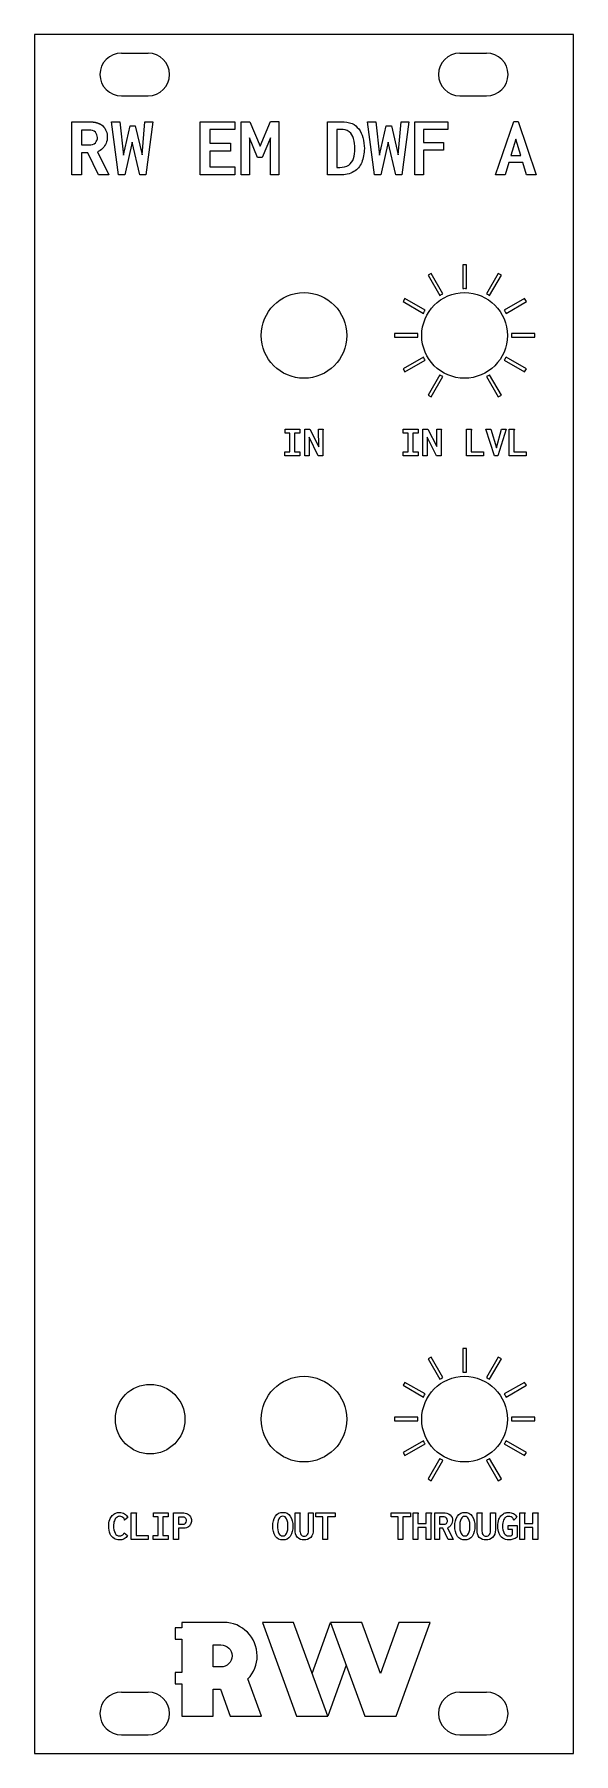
# Model space of a CAD drawing. Header units: millimetres. Extents: x 0 to 40, y 0 to 128.
import ezdxf

# ---------------------------------------------------------------- set-up
doc = ezdxf.new("R2010")
doc.units = ezdxf.units.MM
for name, color, linetype, lineweight, true_color in [('AreaEngraving', 3, 'Continuous', 13, 0x00ff00), ('Cuts', 1, 'Continuous', 13, 0xff0000), ('VectorEngraving', 5, 'Continuous', 13, 0x0000ff)]:
    doc.layers.add(name, color=color, linetype=linetype, lineweight=lineweight, true_color=true_color)

# ---------------------------------------------------------------- blocks, each defined once
blk = doc.blocks.new('block 10')
at = {"layer": 'AreaEngraving', "color": 3, "true_color": 0x00ff00, "flags": 128}
for points in [[(-0.12, 5.27), (-0.12, 3.51, -0.009431), (0.01, 3.52, -0.009428), (0.14, 3.51), (0.14, 5.27), (-0.12, 5.27)], [(-2.5, 4.63), (-2.73, 4.5), (-1.85, 2.98, -0.018851), (-1.63, 3.11), (-2.5, 4.63)], [(2.52, 4.63), (1.64, 3.11, -0.018853), (1.87, 2.98), (2.75, 4.5), (2.52, 4.63)], [(-4.47, 2.75), (-4.6, 2.53), (-3.08, 1.65, -0.018852), (-2.95, 1.88), (-4.47, 2.75)], [(4.49, 2.75), (2.97, 1.88, -0.018855), (3.1, 1.65), (4.62, 2.53), (4.49, 2.75)], [(-5.24, 0.15), (-5.24, -0.12), (-3.49, -0.12, -0.009435), (-3.49, 0.02, -0.009432), (-3.49, 0.15), (-5.24, 0.15)], [(3.5, 0.15, -0.009425), (3.51, 0.02, -0.009435), (3.5, -0.12), (5.26, -0.12), (5.26, 0.15), (3.5, 0.15)], [(-3.08, -1.62), (-4.6, -2.5), (-4.47, -2.72), (-2.95, -1.85, -0.018852), (-3.08, -1.62)], [(3.1, -1.62, -0.018855), (2.97, -1.85), (4.49, -2.72), (4.62, -2.5), (3.1, -1.62)], [(-1.85, -2.95), (-2.73, -4.47), (-2.5, -4.6), (-1.63, -3.08, -0.018851), (-1.85, -2.95), (-1.85, -2.95)], [(1.87, -2.95, -0.018852), (1.64, -3.08), (2.52, -4.6), (2.75, -4.47), (1.87, -2.95)]]:
    blk.add_lwpolyline(points, format="xyb", dxfattribs=at)

msp = doc.modelspace()

# ---------------------------------------------------------------- linework, layer by layer
at = {"layer": 'Cuts', "color": 1, "true_color": 0xff0000}
for p, q in [((40.3, 128.5), (0, 128.5)), ((0, 128.5), (0, 0)), ((40.3, 0), (40.3, 128.5)), ((6.5, 127.1), (8.5, 127.1)), ((31.8, 127.1), (33.8, 127.1)), ((6.5, 123.9), (8.5, 123.9)), ((31.8, 123.9), (33.8, 123.9)), ((6.5, 4.6), (8.5, 4.6)), ((31.8, 4.6), (33.8, 4.6)), ((6.5, 1.4), (8.5, 1.4)), ((31.8, 1.4), (33.8, 1.4)), ((0, 0), (40.3, 0))]:
    msp.add_line(p, q, dxfattribs=at)
for centre, radius in [((20.15, 106), 3.2), ((32.15, 106), 3.2), ((8.65, 25), 2.6), ((20.15, 25), 3.2), ((32.15, 25), 3.2)]:
    msp.add_circle(centre, radius, dxfattribs=at)
for centre, start, end in [((6.5, 125.5), 90, 270), ((8.5, 125.5), 270, 90), ((31.8, 125.5), 90, 270), ((33.8, 125.5), 270, 90), ((6.5, 3), 90, 270), ((8.5, 3), 270, 90), ((31.8, 3), 90, 270), ((33.8, 3), 270, 90)]:
    msp.add_arc(centre, 1.6, start, end, dxfattribs=at)
at = {"layer": 'VectorEngraving', "color": 5, "true_color": 0x0000ff}
for p, q in [((20.76, 6), (22.14, 9.81)), ((23.31, 6.6), (21.93, 2.79))]:
    msp.add_line(p, q, dxfattribs=at)
at = {"layer": 'VectorEngraving', "color": 5, "true_color": 0x0000ff, "flags": 128}
for points in [[(2.79, 118), (2.79, 121.97), (4.05, 121.97), (4.05, 121.97), (4.06, 121.97), (4.07, 121.97), (4.07, 121.97), (4.08, 121.97), (4.08, 121.97), (4.09, 121.97), (4.09, 121.97), (4.1, 121.97), (4.1, 121.97), (4.11, 121.97), (4.12, 121.97), (4.12, 121.97), (4.13, 121.97), (4.13, 121.97), (4.14, 121.97), (4.14, 121.97), (4.15, 121.97), (4.15, 121.97), (4.16, 121.97), (4.17, 121.97), (4.17, 121.97), (4.18, 121.97), (4.18, 121.97), (4.19, 121.97), (4.19, 121.97), (4.2, 121.97), (4.2, 121.97), (4.21, 121.97), (4.21, 121.97), (4.22, 121.97), (4.22, 121.97), (4.23, 121.97), (4.23, 121.97), (4.24, 121.97), (4.25, 121.97), (4.25, 121.97), (4.26, 121.97), (4.26, 121.97), (4.27, 121.97), (4.27, 121.97), (4.28, 121.97), (4.28, 121.97), (4.29, 121.97), (4.29, 121.96), (4.3, 121.96), (4.3, 121.96), (4.31, 121.96), (4.31, 121.96), (4.32, 121.96), (4.32, 121.96), (4.33, 121.96), (4.33, 121.96), (4.34, 121.96), (4.34, 121.96), (4.35, 121.96), (4.35, 121.96), (4.36, 121.96), (4.36, 121.96), (4.37, 121.96), (4.37, 121.96), (4.38, 121.96), (4.38, 121.96), (4.39, 121.95), (4.39, 121.95), (4.4, 121.95), (4.4, 121.95), (4.41, 121.95), (4.41, 121.95), (4.42, 121.95), (4.42, 121.95), (4.43, 121.95), (4.43, 121.95), (4.44, 121.95), (4.44, 121.95), (4.45, 121.95), (4.45, 121.95), (4.46, 121.94), (4.46, 121.94), (4.46, 121.94), (4.47, 121.94), (4.47, 121.94), (4.48, 121.94), (4.48, 121.94), (4.49, 121.94), (4.49, 121.94), (4.5, 121.94), (4.5, 121.94), (4.51, 121.94), (4.51, 121.94), (4.52, 121.93), (4.52, 121.93), (4.53, 121.93), (4.53, 121.93), (4.53, 121.93), (4.54, 121.93), (4.54, 121.93), (4.55, 121.93), (4.55, 121.93), (4.56, 121.93), (4.56, 121.92), (4.57, 121.92), (4.57, 121.92), (4.57, 121.92), (4.58, 121.92), (4.58, 121.92), (4.59, 121.92), (4.59, 121.92), (4.6, 121.92), (4.6, 121.92), (4.61, 121.91), (4.61, 121.91), (4.61, 121.91), (4.62, 121.91), (4.62, 121.91), (4.63, 121.91), (4.63, 121.91), (4.64, 121.91), (4.64, 121.91), (4.64, 121.9), (4.65, 121.9), (4.65, 121.9), (4.66, 121.9), (4.66, 121.9), (4.67, 121.9), (4.67, 121.9), (4.67, 121.9), (4.68, 121.89), (4.68, 121.89), (4.69, 121.89), (4.69, 121.89), (4.69, 121.89), (4.7, 121.89), (4.7, 121.89), (4.71, 121.89), (4.71, 121.88), (4.72, 121.88), (4.72, 121.88), (4.72, 121.88), (4.73, 121.88), (4.73, 121.88), (4.74, 121.88), (4.74, 121.88), (4.74, 121.87), (4.75, 121.87), (4.75, 121.87), (4.76, 121.87), (4.76, 121.87), (4.76, 121.87), (4.77, 121.87), (4.77, 121.86), (4.77, 121.86), (4.78, 121.86), (4.78, 121.86), (4.79, 121.86), (4.79, 121.86), (4.79, 121.85), (4.8, 121.85), (4.8, 121.85), (4.81, 121.85), (4.81, 121.85), (4.81, 121.85), (4.82, 121.85), (4.82, 121.84), (4.82, 121.84), (4.83, 121.84), (4.83, 121.84), (4.84, 121.84), (4.84, 121.84), (4.84, 121.83), (4.85, 121.83), (4.85, 121.83), (4.85, 121.83), (4.86, 121.83), (4.86, 121.83), (4.86, 121.82), (4.87, 121.82), (4.87, 121.82), (4.87, 121.82), (4.88, 121.82), (4.88, 121.82), (4.89, 121.81), (4.89, 121.81), (4.89, 121.81), (4.9, 121.81), (4.9, 121.81), (4.9, 121.8), (4.91, 121.8), (4.91, 121.8), (4.91, 121.8), (4.92, 121.8), (4.92, 121.8), (4.92, 121.79), (4.93, 121.79), (4.93, 121.79), (4.93, 121.79), (4.94, 121.79), (4.94, 121.78), (4.94, 121.78), (4.95, 121.78), (4.95, 121.78), (4.95, 121.78), (4.96, 121.77), (4.96, 121.77), (4.96, 121.77), (4.97, 121.77), (4.97, 121.77), (4.97, 121.76), (4.98, 121.76), (4.98, 121.76), (4.98, 121.76), (4.99, 121.76), (4.99, 121.75), (4.99, 121.75), (5, 121.75), (5, 121.75), (5, 121.75), (5, 121.74), (5.01, 121.74), (5.01, 121.74), (5.01, 121.74), (5.02, 121.73), (5.02, 121.73), (5.02, 121.73), (5.03, 121.73), (5.03, 121.73), (5.03, 121.72), (5.03, 121.72), (5.04, 121.72), (5.04, 121.72), (5.04, 121.71), (5.05, 121.71), (5.05, 121.71), (5.05, 121.71), (5.06, 121.71), (5.06, 121.7), (5.06, 121.7), (5.06, 121.7), (5.07, 121.7), (5.07, 121.69), (5.07, 121.69), (5.08, 121.69), (5.08, 121.69), (5.08, 121.68), (5.08, 121.68), (5.09, 121.68), (5.09, 121.68), (5.09, 121.68), (5.09, 121.67), (5.1, 121.67), (5.1, 121.67), (5.1, 121.67), (5.11, 121.66), (5.11, 121.66), (5.11, 121.66), (5.11, 121.66, -0.21489), (5.45, 120.81, -0.100191), (5.36, 120.37, -0.09654), (5.1, 119.98, -0.110602), (4.71, 119.72), (5.56, 118), (4.8, 118), (4, 119.65), (3.52, 119.65), (3.52, 118)], [(3.52, 120.25), (4.1, 120.25, 0.191831), (4.56, 120.4, 0.215461), (4.71, 120.79, 0.19551), (4.56, 121.18, 0.214661), (4.1, 121.35), (3.52, 121.35)], [(21.91, 118), (21.91, 121.97), (22.93, 121.97, -0.111809), (23.75, 121.83, -0.118038), (24.24, 121.43, -0.086032), (24.54, 120.79, -0.073414), (24.66, 119.96, -0.093797), (24.46, 118.92, -0.163829), (23.88, 118.24, -0.136034), (22.86, 118)], [(22.61, 118.56), (22.84, 118.56, 0.155033), (23.49, 118.73, 0.160924), (23.85, 119.22, 0.087589), (23.95, 119.95, 0.068844), (23.86, 120.72, 0.162589), (23.53, 121.22, 0.168551), (22.91, 121.4), (22.61, 121.4)]]:
    msp.add_lwpolyline(points, format="xyb", close=True, dxfattribs=at)
for points in [[(6.28, 118), (5.76, 121.97), (6.38, 121.97), (6.65, 119.48), (7.16, 121.66), (7.54, 121.66), (8.05, 119.49), (8.26, 121.97), (8.85, 121.97), (8.33, 118), (7.88, 118), (7.32, 120.45), (6.75, 118)], [(12.4, 118), (12.4, 121.97), (14.99, 121.97), (14.99, 121.39), (13.1, 121.39), (13.1, 120.37), (14.65, 120.37), (14.65, 119.77), (13.1, 119.77), (13.1, 118.59), (14.97, 118.59), (14.97, 118)], [(15.46, 118), (15.46, 121.97), (16.1, 121.97), (16.87, 120.15), (17.64, 121.98), (18.27, 121.98), (18.27, 118), (17.65, 118), (17.65, 120.78), (17.02, 119.31), (16.67, 119.31), (16.08, 120.77), (16.08, 118)], [(25.41, 118), (24.89, 121.97), (25.52, 121.97), (25.79, 119.48), (26.3, 121.66), (26.68, 121.66), (27.19, 119.49), (27.4, 121.97), (27.99, 121.97), (27.47, 118), (27.02, 118), (26.45, 120.45), (25.88, 118)], [(28.44, 118), (28.44, 121.97), (30.91, 121.97), (30.91, 121.39), (29.08, 121.39), (29.08, 120.43), (30.57, 120.43), (30.57, 119.85), (29.08, 119.85), (29.08, 118)], [(36.78, 118), (36.51, 118.92), (35.47, 118.92), (35.19, 118), (34.47, 118), (35.82, 122), (36.16, 122), (37.51, 118)], [(35.99, 120.67), (35.62, 119.44), (36.35, 119.44)]]:
    msp.add_lwpolyline(points, close=True, dxfattribs=at)
at = {"layer": 'VectorEngraving', "flags": 128}
for points in [[(18.71, 97), (18.71, 97.29), (19.1, 97.29), (19.1, 98.7), (18.74, 98.7), (18.74, 98.99), (19.83, 98.99), (19.83, 98.7), (19.45, 98.7), (19.45, 97.29), (19.85, 97.29), (19.85, 97)], [(27.55, 97.01), (27.55, 97.3), (27.94, 97.3), (27.94, 98.7), (27.57, 98.7), (27.57, 98.99), (28.67, 98.99), (28.67, 98.7), (28.28, 98.7), (28.28, 97.3), (28.68, 97.3), (28.68, 97.01)], [(34.39, 97), (33.75, 98.99), (34.11, 98.99), (34.53, 97.6), (34.92, 98.99), (35.26, 98.99), (34.63, 97)], [(8.87, 16.01), (8.87, 16.3), (9.26, 16.3), (9.26, 17.71), (8.89, 17.71), (8.89, 18), (9.99, 18), (9.99, 17.71), (9.6, 17.71), (9.6, 16.3), (10.01, 16.3), (10.01, 16.01)], [(21.56, 16.01), (21.56, 17.7), (21.03, 17.7), (21.03, 18), (22.47, 18), (22.47, 17.7), (21.91, 17.7), (21.91, 16.01)], [(27.19, 16.01), (27.19, 17.7), (26.66, 17.7), (26.66, 18), (28.1, 18), (28.1, 17.7), (27.54, 17.7), (27.54, 16.01)]]:
    msp.add_lwpolyline(points, close=True, dxfattribs=at)
for points in [[(20.2, 98.99), (20.58, 98.99), (21.25, 97.68), (21.23, 98.99), (21.59, 98.99), (21.59, 98.96, 0.127686), (21.56, 98.92, 0.045437), (21.56, 98.84), (21.56, 97), (21.22, 97), (20.53, 98.39), (20.53, 97), (20.2, 97)], [(29.04, 98.99), (29.41, 98.99), (30.08, 97.69), (30.07, 98.99), (30.42, 98.99), (30.42, 98.96, 0.127686), (30.4, 98.92, 0.045437), (30.39, 98.85), (30.39, 97.01), (30.06, 97.01), (29.36, 98.4), (29.36, 97.01), (29.04, 97.01)], [(32.29, 98.99), (32.68, 98.99), (32.68, 98.96, 0.15231), (32.66, 98.92, 0.043707), (32.65, 98.85), (32.65, 97.3), (33.56, 97.3), (33.56, 97.01), (32.29, 97.01)], [(35.48, 98.99), (35.87, 98.99), (35.87, 98.96, 0.15231), (35.85, 98.92, 0.043707), (35.84, 98.85), (35.84, 97.3), (36.75, 97.3), (36.75, 97.01), (35.48, 97.01)], [(6.35, 15.97, -0.137181), (5.95, 16.08, -0.152134), (5.66, 16.41, -0.109573), (5.56, 16.99, -0.085497), (5.63, 17.49, -0.110549), (5.82, 17.8, -0.109274), (6.08, 17.97, -0.089414), (6.36, 18.03, -0.144279), (6.74, 17.92, -0.15015), (6.99, 17.64), (6.76, 17.47), (6.74, 17.45), (6.72, 17.48, 0.11408), (6.72, 17.52, 0.04611), (6.68, 17.59, 0.120563), (6.54, 17.71, 0.097397), (6.38, 17.74, 0.171045), (6.15, 17.65, 0.132489), (5.98, 17.41, 0.095776), (5.91, 17.01, 0.142464), (6.04, 16.47, 0.270554), (6.36, 16.27, 0.136035), (6.56, 16.32, 0.125476), (6.72, 16.49), (6.97, 16.31, -0.142497), (6.7, 16.05, -0.116168)], [(7.23, 18), (7.63, 18), (7.63, 17.97, 0.15231), (7.6, 17.93, 0.043707), (7.6, 17.85), (7.6, 16.3), (8.51, 16.3), (8.51, 16.01), (7.23, 16.01)], [(10.39, 16.01), (10.39, 18), (11.07, 18, -0.122616), (11.45, 17.92, -0.149974), (11.67, 17.71, -0.126802), (11.74, 17.41, -0.12686), (11.67, 17.13, -0.150008), (11.46, 16.92, -0.122625), (11.09, 16.84), (10.76, 16.84), (10.76, 16.01)], [(18.57, 15.97, -0.25913), (18.01, 16.24, -0.152705), (17.83, 17, -0.152055), (18.01, 17.76, -0.260989), (18.57, 18.03, -0.259889), (19.12, 17.76, -0.153236), (19.31, 17, -0.153892), (19.12, 16.24, -0.258046)], [(20.16, 15.97, -0.218793), (19.65, 16.17, -0.190278), (19.48, 16.71), (19.48, 18), (19.86, 18), (19.86, 17.97, 0.124617), (19.84, 17.93, 0.045437), (19.84, 17.85), (19.84, 16.71, 0.13334), (19.91, 16.38, 0.278591), (20.16, 16.26, 0.272644), (20.42, 16.38, 0.137686), (20.49, 16.71), (20.49, 18), (20.84, 18), (20.84, 16.72, -0.20833), (20.65, 16.15, -0.198997)], [(28.3, 18), (28.69, 18), (28.69, 17.97, 0.15231), (28.67, 17.93, 0.043707), (28.66, 17.85), (28.66, 17.19), (29.28, 17.19), (29.28, 18), (29.67, 18), (29.67, 17.97, 0.168988), (29.65, 17.93, 0.029799), (29.64, 17.85), (29.64, 16.01), (29.28, 16.01), (29.28, 16.9), (28.66, 16.9), (28.66, 16.01), (28.3, 16.01)], [(29.92, 16.01), (29.92, 18), (30.55, 18, -0.190523), (31.08, 17.84, -0.21489), (31.25, 17.41, -0.100191), (31.2, 17.2, -0.09654), (31.07, 17, -0.110602), (30.87, 16.87), (31.3, 16.01), (30.92, 16.01), (30.52, 16.84), (30.28, 16.84), (30.28, 16.01)], [(32.17, 15.97, -0.25913), (31.62, 16.24, -0.152705), (31.43, 17, -0.152055), (31.62, 17.76, -0.260989), (32.17, 18.03, -0.259889), (32.72, 17.76, -0.153236), (32.91, 17, -0.153892), (32.72, 16.24, -0.258046)], [(33.76, 15.97, -0.218793), (33.25, 16.16, -0.190278), (33.08, 16.71), (33.08, 18), (33.46, 18), (33.46, 17.97, 0.124617), (33.44, 17.93, 0.045437), (33.44, 17.85), (33.44, 16.7, 0.13334), (33.51, 16.38, 0.278591), (33.76, 16.26, 0.272644), (34.02, 16.38, 0.137686), (34.1, 16.71), (34.1, 18), (34.45, 18), (34.45, 16.72, -0.20833), (34.25, 16.15, -0.198997)], [(35.44, 15.98, -0.158609), (35.01, 16.1, -0.143527), (34.73, 16.46, -0.099023), (34.64, 17, -0.094113), (34.72, 17.52, -0.114791), (34.93, 17.83, -0.108028), (35.19, 17.99, -0.075567), (35.43, 18.03, -0.124802), (35.8, 17.94, -0.151526), (36.06, 17.68), (35.85, 17.48), (35.83, 17.45), (35.81, 17.48, 0.046497), (35.8, 17.52, 0.079074), (35.76, 17.59, 0.096529), (35.63, 17.69, 0.121945), (35.44, 17.73, 0.14766), (35.22, 17.66, 0.155579), (35.06, 17.44, 0.093303), (34.99, 17.03, 0.140614), (35.12, 16.46, 0.269693), (35.44, 16.27, 0.065406), (35.6, 16.29, 0.113503), (35.74, 16.37), (35.74, 16.74), (35.41, 16.74), (35.41, 17.04), (36.07, 17.04), (36.07, 16.18, -0.099388), (35.76, 16.02, -0.071095)], [(36.27, 18), (36.67, 18), (36.67, 17.97, 0.15231), (36.64, 17.93, 0.043707), (36.64, 17.85), (36.64, 17.19), (37.25, 17.19), (37.25, 18), (37.64, 18), (37.64, 17.97, 0.168988), (37.62, 17.93, 0.029799), (37.62, 17.85), (37.62, 16.01), (37.25, 16.01), (37.25, 16.9), (36.64, 16.9), (36.64, 16.01), (36.27, 16.01)], [(10.76, 17.14), (11.06, 17.14, 0.196442), (11.29, 17.22, 0.21326), (11.37, 17.41, 0.212906), (11.29, 17.61, 0.19733), (11.06, 17.68), (10.76, 17.68)], [(18.57, 16.27, 0.29242), (18.85, 16.45, 0.121433), (18.95, 17.01, 0.120267), (18.85, 17.55, 0.296602), (18.57, 17.74, 0.299569), (18.28, 17.55, 0.118638), (18.18, 17.01, 0.119784), (18.28, 16.45, 0.295261)], [(30.28, 17.14), (30.57, 17.14, 0.191831), (30.8, 17.21, 0.215461), (30.88, 17.41, 0.19551), (30.8, 17.6, 0.214661), (30.57, 17.69), (30.28, 17.69)], [(32.17, 16.27, 0.29242), (32.45, 16.45, 0.121433), (32.55, 17.01, 0.120267), (32.45, 17.54, 0.296602), (32.17, 17.73, 0.299569), (31.89, 17.54, 0.118638), (31.79, 17.01, 0.119784), (31.89, 16.45, 0.295261)]]:
    msp.add_lwpolyline(points, format="xyb", close=True, dxfattribs=at)
at = {"layer": 'VectorEngraving', "color": 5, "true_color": 0x0000ff, "flags": 128}
for points in [[(11.03, 9.81), (11.03, 9.39), (10.53, 9.39), (10.53, 8.55), (11.03, 8.55), (11.03, 6.06), (10.53, 6.06), (10.53, 5.22), (11.03, 5.22), (11.03, 4.81), (11.03, 2.79), (13.36, 2.79), (13.36, 4.81), (13.91, 4.81), (14.64, 2.79), (16.98, 2.79), (15.96, 5.58, 0.192358), (16.65, 7.31, 0.414213), (14.15, 9.81), (11.03, 9.81)], [(13.36, 8.13), (13.94, 8.13, -0.414211), (14.77, 7.31, -0.414192), (13.94, 6.48), (13.36, 6.48), (13.36, 8.13)]]:
    msp.add_lwpolyline(points, format="xyb", dxfattribs=at)
for points in [[(17.04, 9.81), (19.59, 2.79), (21.93, 2.79), (19.37, 9.81), (17.04, 9.81)], [(22.14, 9.81), (24.69, 2.79), (27.03, 2.79), (29.58, 9.81), (27.24, 9.81), (25.86, 6), (24.48, 9.81), (22.14, 9.81)]]:
    msp.add_lwpolyline(points, dxfattribs=at)

# ---------------------------------------------------------------- block references
at = {"layer": 'VectorEngraving'}
for p in [(32.15, 106), (32.15, 25)]:
    msp.add_blockref('block 10', p, dxfattribs=at)

doc.saveas('drawing.dxf')
